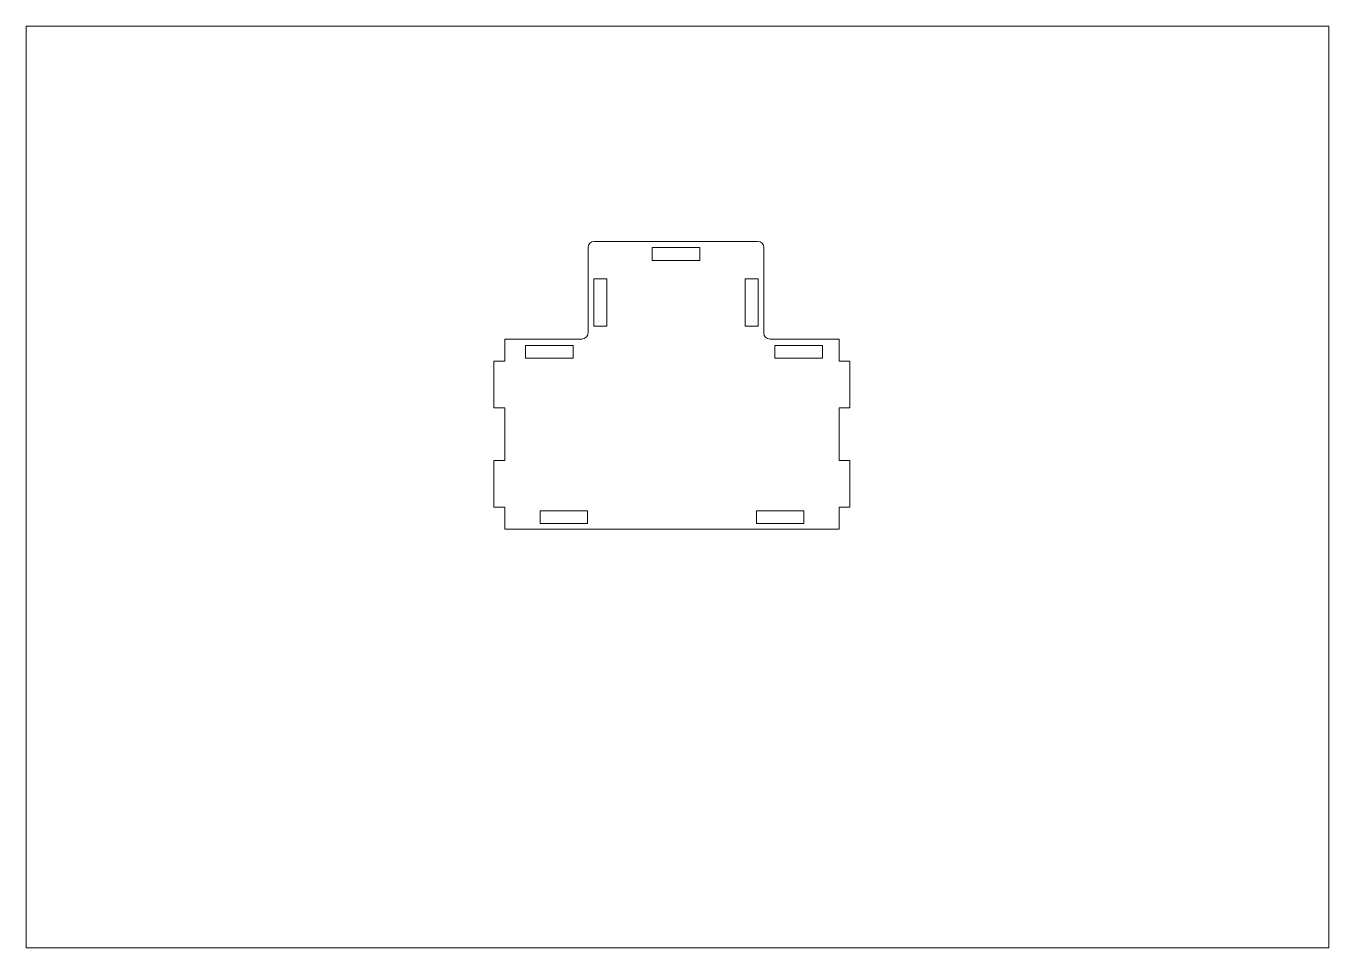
# Paper-space layout 'Sheet1' of a CAD drawing. Header units: inches, sheet in millimetres. Extents: x 0 to 420, y 0 to 297.
# The model-space entities are those that its viewports show. They can reach past a viewport. Long polylines and large blocks are cut down to what shows.
import ezdxf

# ---------------------------------------------------------------- set-up
doc = ezdxf.new("R2010")
doc.units = ezdxf.units.IN
doc.header["$LTSCALE"] = 12.7
doc.header["$MEASUREMENT"] = 0
doc.layers.add('Visible', color=7, linetype='Continuous', lineweight=40)

msp = doc.modelspace()

# ---------------------------------------------------------------- linework, layer by layer
at = {"layer": 'Visible', "lineweight": 20}
for p, q in [((236.33, 227.61), (183.68, 227.61)), ((181.68, 225.61), (181.68, 198.14)), ((202.38, 225.61), (217.68, 225.61)), ((202.38, 225.61), (202.38, 221.46)), ((217.68, 225.61), (217.68, 221.46)), ((238.33, 198.14), (238.33, 225.61)), ((202.38, 221.46), (217.68, 221.46)), ((187.68, 215.59), (183.53, 215.59)), ((183.53, 215.59), (183.53, 200.29)), ((187.68, 215.59), (187.68, 200.29)), ((232.33, 215.59), (236.48, 215.59)), ((232.33, 215.59), (232.33, 200.29)), ((236.48, 215.59), (236.48, 200.29)), ((187.68, 200.29), (183.53, 200.29)), ((232.33, 200.29), (236.48, 200.29)), ((154.83, 196.14), (154.83, 188.99)), ((179.68, 196.14), (154.83, 196.14)), ((161.53, 194.14), (176.83, 194.14)), ((161.53, 194.14), (161.53, 189.99)), ((176.83, 194.14), (176.83, 189.99)), ((262.58, 196.14), (240.33, 196.14)), ((241.93, 194.14), (257.23, 194.14)), ((241.93, 194.14), (241.93, 189.99)), ((257.23, 194.14), (257.23, 189.99)), ((262.58, 188.99), (262.58, 196.14)), ((161.53, 189.99), (176.83, 189.99)), ((241.93, 189.99), (257.23, 189.99)), ((151.33, 188.99), (151.33, 173.99)), ((154.83, 188.99), (151.33, 188.99)), ((262.58, 188.99), (266.08, 188.99)), ((266.08, 188.99), (266.08, 173.99)), ((151.33, 173.99), (154.83, 173.99)), ((154.83, 173.99), (154.83, 157.02)), ((266.08, 173.99), (262.58, 173.99)), ((262.58, 157.02), (262.58, 173.99)), ((151.33, 157.02), (151.33, 142.02)), ((154.83, 157.02), (151.33, 157.02)), ((262.58, 157.02), (266.08, 157.02)), ((266.08, 157.02), (266.08, 142.02)), ((151.33, 142.02), (154.83, 142.02)), ((154.83, 134.87), (154.83, 142.02)), ((166.18, 140.87), (181.48, 140.87)), ((166.18, 140.87), (166.18, 136.72)), ((181.48, 140.87), (181.48, 136.72)), ((235.93, 140.87), (235.93, 136.72)), ((251.23, 140.87), (235.93, 140.87)), ((251.23, 140.87), (251.23, 136.72)), ((266.08, 142.02), (262.58, 142.02)), ((262.58, 134.87), (262.58, 142.02)), ((154.83, 134.87), (262.58, 134.87)), ((166.18, 136.72), (181.48, 136.72)), ((251.23, 136.72), (235.93, 136.72))]:
    msp.add_line(p, q, dxfattribs=at)
for centre, start, end in [((183.68, 225.61), 90, 180), ((236.33, 225.61), 0, 90)]:
    msp.add_arc(centre, 2, start, end, dxfattribs=at)
at = {"layer": 'Visible', "lineweight": 20, "extrusion": (0, 6.12323e-17, -1)}
for centre, start, end in [((-179.68, 198.14), 180, 270), ((-240.33, 198.14), 270, 0)]:
    msp.add_arc(centre, 2, start, end, dxfattribs=at)

psp = doc.layouts.new('Sheet1')

# ---------------------------------------------------------------- viewports
at = {"layer": '0', "view_target_point": (210.5, 148.5)}
psp.add_viewport(center=(210, 148.5), size=(420, 297), view_center_point=(0, 0), view_height=297, dxfattribs=at)

doc.saveas('drawing.dxf')
